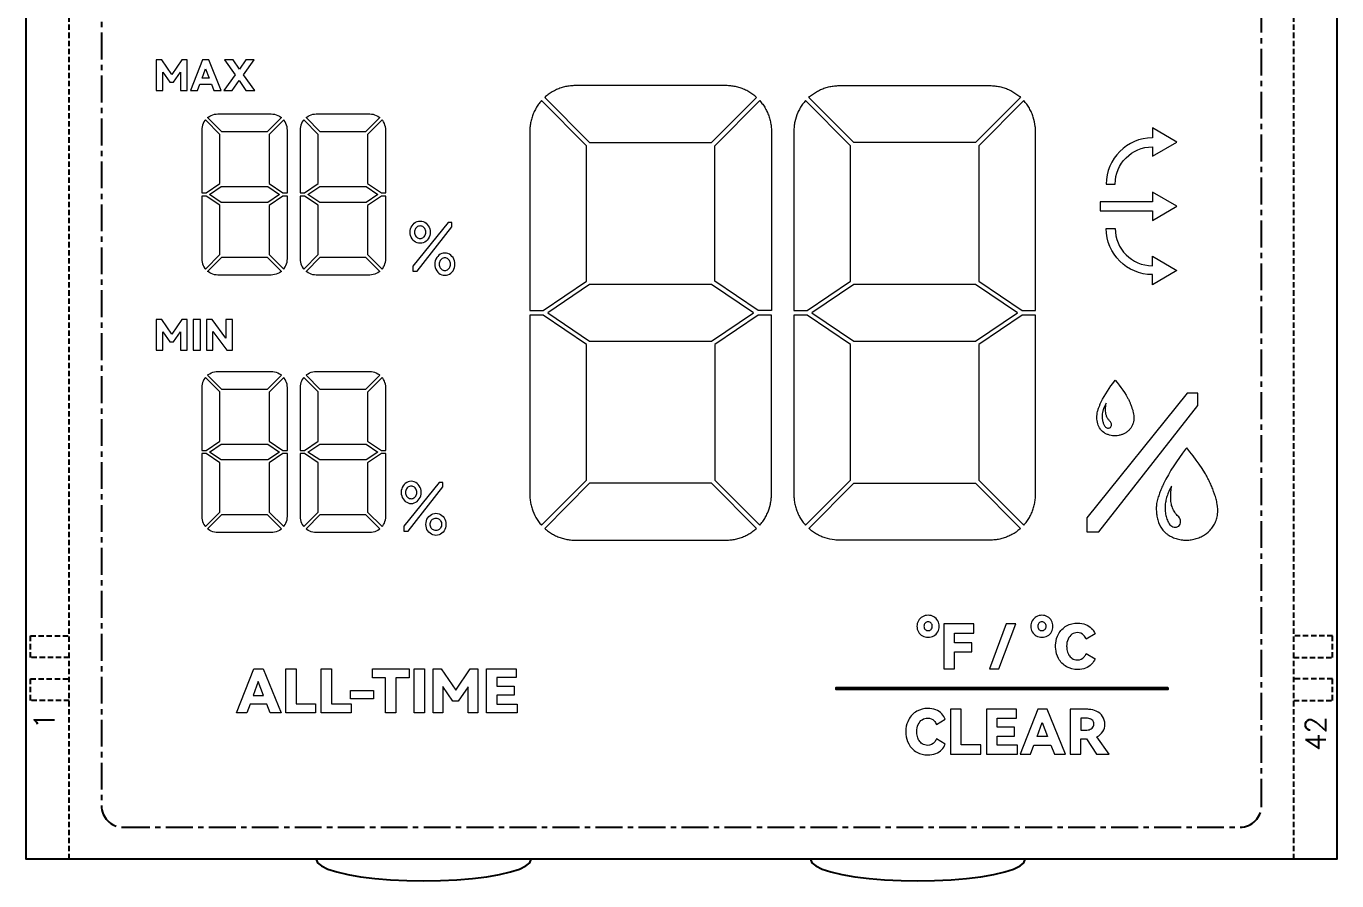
# Model space of a CAD drawing. Header units: millimetres. Extents: x 426 to 1899, y -1707 to -647.
# Drawn here: x 1795.6 to 1856.6, y -874.6 to -834.8 of the extents above; entities that cross this region are included whole.
import ezdxf
from ezdxf.enums import TextEntityAlignment as Align

# ---------------------------------------------------------------- set-up
doc = ezdxf.new("R2010")
doc.units = ezdxf.units.MM
doc.linetypes.add('CENTER', pattern=[2, 1.25, -0.25, 0.25, -0.25])
doc.linetypes.add('HIDDEN', pattern=[0.375, 0.25, -0.125])
doc.styles.add('ROMANS', font='ROMANS.shx', dxfattribs={"bigfont": 'AllInOneBig.shx'})

msp = doc.modelspace()

# ---------------------------------------------------------------- linework, layer by layer
msp.add_lwpolyline([(1856.587296054495, -788.5781992988777), (1856.587296054495, -873.5781992988775), (1795.587296054495, -873.5781992988775), (1795.587296054495, -788.5781992988777)], close=True)
at = {"linetype": 'HIDDEN'}
for points in [[(1797.587296054495, -873.5781992988775), (1797.587296054495, -788.5781992988777)], [(1854.587296054495, -873.5781992988775), (1854.587296054495, -788.5781992988777)], [(1797.587296054495, -864.1740969433066), (1795.787296054495, -864.1740969433066), (1795.787296054495, -863.174096943307), (1797.587296054495, -863.174096943307)], [(1854.587296054495, -864.1740969433066), (1856.387296054495, -864.1740969433066), (1856.387296054495, -863.174096943307), (1854.587296054495, -863.174096943307)], [(1797.587296054495, -866.1740969433066), (1795.787296054495, -866.1740969433066), (1795.787296054495, -865.174096943307), (1797.587296054495, -865.174096943307)], [(1854.587296054495, -866.1740969433066), (1856.387296054495, -866.1740969433066), (1856.387296054495, -865.174096943307), (1854.587296054495, -865.174096943307)]]:
    msp.add_lwpolyline(points, dxfattribs=at)
at = {"linetype": 'CENTER'}
for points in [[(1853.087296054495, -871.0781992988775), (1853.087296054495, -791.0781992988775, 0.41421356), (1852.087296054495, -790.0781992988775), (1800.087296054495, -790.0781992988775, 0.41421356), (1799.087296054495, -791.0781992988775), (1799.087296054495, -871.0781992988775, 0.41421356), (1800.087296054495, -872.0781992988775), (1852.087296054495, -872.0781992988775, 0.41421356)], [(1852.087296054495, -790.0781992988775), (1800.087296054495, -790.0781992988775, 0.4142135600000048), (1799.087296054495, -791.0781992988775), (1799.087296054495, -871.0781992988775, 0.4142135600000069), (1800.087296054495, -872.0781992988775), (1852.087296054495, -872.0781992988775, 0.4142135600000058), (1853.087296054495, -871.0781992988775), (1853.087296054495, -791.0781992988775, 0.4142135600000058)]]:
    msp.add_lwpolyline(points, format="xyb", close=True, dxfattribs=at)
at = {"lineweight": 9}
for points in [[(1802.766072106586, -837.7712829864985), (1803.081475981222, -837.7712829864985), (1803.081475981222, -836.3461223457143), (1802.830323137386, -836.3461223457143), (1802.365003779524, -837.0333865972516), (1801.895787157395, -836.3461223457143), (1801.638788417157, -836.3461223457143), (1801.638788417157, -837.7712829864985), (1801.950300410487, -837.7712829864985), (1801.950300410487, -836.922411458933), (1802.275442062831, -837.3857875676224), (1802.44482771851, -837.3857875676224), (1802.766072106586, -836.9263087232007)], [(1804.315848310626, -837.7712829864985), (1804.666295265901, -837.7712829864985), (1804.088052137587, -836.3461223457143), (1803.794067067538, -836.3461223457143), (1803.231396847409, -837.7712829864985), (1803.562379013193, -837.7712829864985), (1803.667513638072, -837.4831330469275), (1804.206816421479, -837.4831330469275)], [(1803.770699630817, -837.2047262680258), (1803.932296140922, -836.7608149488279), (1804.1016817966, -837.2047262680258)], [(1805.815955104847, -836.3461223457143), (1805.518067387569, -836.7744446078415), (1805.22408231752, -836.3461223457143), (1804.817168094056, -836.3461223457143), (1805.315587283385, -837.0450676241312), (1804.791857408163, -837.7712829864985), (1805.173460945733, -837.7712829864985), (1805.496653965944, -837.307906877809), (1805.814006472714, -837.7712829864985), (1806.224812577483, -837.7712829864985), (1805.701082702261, -837.0372838615192), (1806.19950189159, -836.3461223457143)], [(1803.757554438356, -842.5410346400181), (1803.963426177473, -842.5410346400181), (1804.597167271805, -842.1111503790759), (1804.597167271805, -839.8149341518201), (1803.926749589646, -839.1417492335218), (1803.900784283155, -839.1737921244671), (1803.858097396908, -839.2397657030097), (1803.822112297972, -839.3103147989935), (1803.793894812763, -839.3840506083013), (1803.773784067868, -839.4598965385937), (1803.761435553738, -839.5382078653428), (1803.757554438356, -839.6158194070715)], [(1806.803597709493, -839.7013977321097), (1804.695794043741, -839.7013977321097), (1804.032465128335, -839.0353308403696), (1804.061934007439, -839.0110113627891), (1804.12790220302, -838.9676246915217), (1804.198106789456, -838.9316342096242), (1804.27148194033, -838.9030614489434), (1804.347683146094, -838.8818956435559), (1804.425649963295, -838.869547129426), (1804.504316565516, -838.8653161215332), (1806.99492681473, -838.8653161215332), (1807.070778127984, -838.8692026198775), (1807.148739562223, -838.881540368084), (1807.224940767988, -838.9020063884511), (1807.298315918862, -838.93022387366), (1807.368875780769, -838.9662143555574), (1807.43484397635, -839.0092457513529), (1807.466703560146, -839.035395450313)], [(1806.89632710535, -842.1070128457095), (1807.536175607339, -842.5411046185203), (1807.741936558128, -842.5411046185202), (1807.741936558128, -839.6158947685352), (1807.738055442745, -839.5379279513346), (1807.725706928615, -839.4599611341341), (1807.70524629121, -839.3837599283697), (1807.677023423039, -839.3100348849853), (1807.641393599576, -839.23983029855), (1807.598356820818, -839.1738674859308), (1807.572399149883, -839.141834017762), (1806.89632710535, -839.8208591294764)], [(1808.337814268957, -842.5410346400181), (1808.543686008074, -842.5410346400181), (1809.177427102406, -842.1111503790759), (1809.177427102406, -839.8149341518201), (1808.507009420247, -839.1417492335218), (1808.481044113756, -839.1737921244671), (1808.438357227509, -839.2397657030097), (1808.402372128574, -839.3103147989935), (1808.374154643365, -839.3840506083013), (1808.35404389847, -839.4598965385937), (1808.34169538434, -839.5382078653428), (1808.337814268957, -839.6158194070715)], [(1811.383857540095, -839.7013977321097), (1809.276053874343, -839.7013977321097), (1808.612724958936, -839.0353308403696), (1808.642193838041, -839.0110113627891), (1808.708162033621, -838.9676246915217), (1808.778366620057, -838.9316342096242), (1808.851741770931, -838.9030614489434), (1808.927942976695, -838.8818956435559), (1809.005909793896, -838.869547129426), (1809.084576396117, -838.8653161215332), (1811.575186645332, -838.8653161215332), (1811.651037958586, -838.8692026198775), (1811.728999392825, -838.881540368084), (1811.805200598589, -838.9020063884511), (1811.878575749463, -838.93022387366), (1811.94913561137, -838.9662143555574), (1812.015103806951, -839.0092457513529), (1812.046963390748, -839.035395450313)], [(1811.476586935951, -842.1070128457095), (1812.11643543794, -842.5411046185203), (1812.322196388729, -842.5411046185202), (1812.322196388729, -839.6158947685352), (1812.318315273347, -839.5379279513346), (1812.305966759217, -839.4599611341341), (1812.285506121811, -839.3837599283697), (1812.257283253641, -839.3100348849853), (1812.221653430177, -839.23983029855), (1812.17861665142, -839.1738674859308), (1812.152658980484, -839.141834017762), (1811.476586935951, -839.8208591294764)], [(1806.833254980567, -842.9862209158317), (1804.666203116635, -842.9862209158318), (1804.120034978279, -842.6160562019563), (1804.667006512256, -842.2450301540271), (1806.832584421362, -842.2450301540268), (1807.379531749069, -842.6160950770212)], [(1811.413514811168, -842.9862209158317), (1809.246462947236, -842.9862209158318), (1808.700294808881, -842.6160562019563), (1809.247266342858, -842.2450301540271), (1811.412844251964, -842.2450301540268), (1811.959791579671, -842.6160950770212)], [(1803.757312205079, -842.6910346400182), (1803.757312205079, -845.6155500879445), (1803.761543212972, -845.6931616296732), (1803.77353645163, -845.7711176809504), (1803.794002471997, -845.8473188867147), (1803.822219957206, -845.9210546960225), (1803.857855163632, -845.9916037920063), (1803.900891942389, -846.0575773705489), (1803.926711386616, -846.0896694623164), (1804.597274931039, -845.416527571901), (1804.597274931039, -843.1207098501441), (1803.963300646578, -842.6910346400182)], [(1806.89629480758, -843.1246963305178), (1806.89629480758, -845.4110411559802), (1807.572557092152, -846.0898810568483), (1807.598674415558, -846.0576527320127), (1807.641711194316, -845.9916791534702), (1807.677346400741, -845.9211300574862), (1807.70556388595, -845.8473942481785), (1807.725674630845, -845.7711930424141), (1807.738023144975, -845.6932369911369), (1807.741904260358, -845.6156254494083), (1807.741904260358, -842.6911046185203), (1807.536242237461, -842.6911046185203)], [(1808.337572035681, -842.6910346400182), (1808.337572035681, -845.6155500879445), (1808.341803043574, -845.6931616296732), (1808.353796282232, -845.7711176809504), (1808.374262302599, -845.8473188867147), (1808.402479787808, -845.9210546960225), (1808.438114994233, -845.9916037920063), (1808.48115177299, -846.0575773705489), (1808.506971217218, -846.0896694623164), (1809.17753476164, -845.416527571901), (1809.17753476164, -843.1207098501441), (1808.543560477179, -842.6910346400182)], [(1811.476554638181, -843.1246963305178), (1811.476554638181, -845.4110411559802), (1812.152816922753, -846.0898810568483), (1812.17893424616, -846.0576527320127), (1812.221971024917, -845.9916791534702), (1812.257606231343, -845.9211300574862), (1812.285823716551, -845.8473942481785), (1812.305934461446, -845.7711930424141), (1812.318282975576, -845.6932369911369), (1812.322164090959, -845.6156254494083), (1812.322164090959, -842.6911046185203), (1812.116502068063, -842.6911046185203)], [(1845.575162349926, -842.9584986630989), (1845.575162349926, -843.37089812453), (1848.002985733922, -843.37089812453), (1848.002985733922, -843.8259737062847), (1849.14845845092, -843.1645153731167), (1848.002985733922, -842.5034123154207), (1848.002985733922, -842.9584986630989)], [(1814.339445135309, -844.1378732728572), (1814.367668003479, -844.2126641426572), (1814.384602800974, -844.2916860203502), (1814.390244144831, -844.3724627435558), (1814.384602800974, -844.4532502326849), (1814.367668003479, -844.5322721103779), (1814.339445135309, -844.6074182556499), (1814.301344532427, -844.6765570156695), (1814.253721470305, -844.7382995863193), (1814.197980901946, -844.790858824316), (1814.135538546276, -844.8331904350911), (1814.06816001473, -844.8645946336238), (1813.996900367803, -844.8836395521032), (1813.923875109439, -844.8899914469041), (1813.850849851075, -844.8836395521032), (1813.779584821186, -844.8645946336238), (1813.71185639713, -844.8331904350911), (1813.64976393397, -844.790858824316), (1813.594028748573, -844.7382995863193), (1813.546400303489, -844.6765570156695), (1813.507949808097, -844.6074182556499), (1813.480076832437, -844.5322721103779), (1813.463147417904, -844.4532502326849), (1813.457500691085, -844.3724627435558), (1813.463147417904, -844.2916860203502), (1813.480076832437, -844.2126641426572), (1813.507949808097, -844.1378732728572), (1813.546400303489, -844.0683684714422), (1813.594028748573, -844.0069919421878), (1813.64976393397, -843.9540774287191), (1813.71185639713, -843.9117350520207), (1813.779584821186, -843.8803416194114), (1813.850849851075, -843.8616412104805), (1813.923875109439, -843.855300081603), (1813.996900367803, -843.8616412104805), (1814.06816001473, -843.8803416194114), (1814.135538546276, -843.9117350520207), (1814.197980901946, -843.9540774287191), (1814.253721470305, -844.0069919421878), (1814.301344532427, -844.0683684714422)], [(1815.225625970387, -843.913145387985), (1813.582735294935, -845.9536216142815), (1813.582735294935, -846.1818699561027), (1813.778174485221, -846.1818699561027), (1815.396368132413, -844.1149418560335), (1815.397778468378, -843.913145387985)], [(1813.803926573974, -844.1117659086331), (1813.76829675051, -844.136107661421), (1813.7369033179, -844.1657354825941), (1813.710090785694, -844.2006601380758), (1813.688219812324, -844.2401710769223), (1813.672345458284, -844.2825134536207), (1813.662462340611, -844.3273104608523), (1813.659291776172, -844.3731732944998), (1813.662462340611, -844.4190361281471), (1813.672345458284, -844.4638331353788), (1813.688219812324, -844.5061755120771), (1813.710090785694, -844.5453311754517), (1813.7369033179, -844.5802558309334), (1813.76829675051, -844.6102389275785), (1813.803926573974, -844.6342254048946), (1813.842027176856, -844.651870753333), (1813.882243283684, -844.6624536560269), (1813.923875109439, -844.6659741129758), (1813.96514627676, -844.6624536560269), (1814.00571765906, -844.651870753333), (1814.043818261943, -844.6342254048946), (1814.079098192896, -844.6102389275785), (1814.110846900978, -844.5802558309334), (1814.138009325694, -844.5453311754517), (1814.159530406553, -844.5061755120771), (1814.175404760594, -844.4638331353788), (1814.184927219834, -844.4190361281471), (1814.188458442706, -844.3731732944998), (1814.184927219834, -844.3273104608523), (1814.175404760594, -844.2825134536207), (1814.159530406553, -844.2401710769223), (1814.138009325694, -844.2006601380758), (1814.110846900978, -844.1657354825941), (1814.079098192896, -844.136107661421), (1814.043818261943, -844.1117659086331), (1814.00571765906, -844.0944758356663), (1813.96514627676, -844.0835376575008), (1813.923875109439, -844.0800172005518), (1813.882243283684, -844.0835376575008), (1813.842027176856, -844.0944758356663)], [(1814.657653532989, -845.6265959253442), (1814.629430664818, -845.7017313046928), (1814.612495867323, -845.7807531823858), (1814.606499247994, -845.8611853960429), (1814.612495867323, -845.9423281606439), (1814.629430664818, -846.0213500383368), (1814.657653532989, -846.095785632665), (1814.696104028381, -846.1652796681565), (1814.743727090503, -846.2270222388063), (1814.799467658862, -846.2792262013311), (1814.861910014532, -846.3215685780295), (1814.929993714059, -846.352606735167), (1815.001258743949, -846.3716624195697), (1815.074284002313, -846.3780143143707), (1815.147309260677, -846.3716624195697), (1815.218918800115, -846.352606735167), (1815.286652607132, -846.3215685780295), (1815.349094962802, -846.2792262013311), (1815.404835531161, -846.2266669633343), (1815.452813868754, -846.1652796681565), (1815.490914471637, -846.095785632665), (1815.519131956846, -846.0213500383368), (1815.53606675434, -845.9423281606439), (1815.541713481159, -845.8611853960429), (1815.53606675434, -845.7807531823858), (1815.519131956846, -845.7017313046928), (1815.490914471637, -845.6265959253442), (1815.452813868754, -845.5578016748731), (1815.404835531161, -845.4960698701467), (1815.349094962802, -845.4434998662265), (1815.286652607132, -845.4011682554515), (1815.218568907604, -845.3701193323907), (1815.147309260677, -845.3510744139113), (1815.074284002313, -845.3447225191103), (1815.000903468477, -845.3510744139113), (1814.929643821549, -845.3701193323907), (1814.861910014532, -845.4011682554515), (1814.799467658862, -845.4434998662265), (1814.743377197993, -845.4960698701467), (1814.696104028381, -845.5578016748731)], [(1806.994786857726, -846.3661179690232), (1804.504176608511, -846.3661179690232), (1804.428680570729, -846.3622422366022), (1804.350713753529, -846.3502489979443), (1804.274517930726, -846.3294277021052), (1804.20078750438, -846.3012102168964), (1804.130582917945, -846.2655750104709), (1804.064614722364, -846.2221883392035), (1804.032419868161, -846.1960947811448), (1804.695927076784, -845.5300363584466), (1806.803108499369, -845.5300363584466), (1807.466737776056, -846.1961950999245), (1807.437169415802, -846.2204227277673), (1807.371201220222, -846.2638093990347), (1807.301351909258, -846.2997998809321), (1807.227621482912, -846.3287279170848), (1807.151420277148, -846.3495384470004), (1807.073808735419, -846.3618869611304)], [(1811.575046688327, -846.3661179690232), (1809.084436439113, -846.3661179690232), (1809.008940401331, -846.3622422366022), (1808.93097358413, -846.3502489979443), (1808.854777761327, -846.3294277021052), (1808.781047334981, -846.3012102168964), (1808.710842748546, -846.2655750104709), (1808.644874552965, -846.2221883392035), (1808.612679698762, -846.1960947811448), (1809.276186907386, -845.5300363584466), (1811.383368329971, -845.5300363584466), (1812.046997606657, -846.1961950999245), (1812.017429246404, -846.2204227277673), (1811.951461050823, -846.2638093990347), (1811.881611739859, -846.2997998809321), (1811.807881313513, -846.3287279170848), (1811.731680107749, -846.3495384470004), (1811.65406856602, -846.3618869611304)], [(1814.812871233484, -845.9070482296902), (1814.822399075686, -845.9515007273734), (1814.838273429726, -845.9938323381484), (1814.859794510586, -846.0333432769949), (1814.886956935302, -846.0679126570046), (1814.918355750873, -846.0975512441012), (1814.953630298865, -846.1218929968891), (1814.992086177219, -846.1395275794043), (1815.032652176558, -846.1501104820981), (1815.073928726841, -846.1536417049704), (1815.115555169634, -846.1501104820981), (1815.155771276462, -846.1395275794043), (1815.194227154816, -846.1218929968891), (1815.22985697828, -846.0979065195731), (1815.261605686361, -846.0682679324766), (1815.288418218568, -846.0336985524667), (1815.310289191937, -845.9941876136203), (1815.326163545978, -845.9518560028453), (1815.335691388179, -845.9074035051622), (1815.33921722809, -845.8615406715148), (1815.335691388179, -845.8163883888112), (1815.326163545978, -845.7715806156561), (1815.310289191937, -845.7288937294093), (1815.288768111078, -845.6900933415067), (1815.261605686361, -845.6551686860249), (1815.23020687079, -845.6255300989284), (1815.194932322798, -845.6015436216123), (1815.156476444444, -845.5839090390972), (1815.115910445106, -845.5733261364035), (1815.074633894823, -845.5694396380592), (1815.03300745203, -845.5733261364035), (1814.992436069729, -845.5835537636253), (1814.954335466847, -845.6011883461404), (1814.918705643383, -845.6255300989284), (1814.887306827812, -845.6548134105531), (1814.860144403096, -845.6897380660348), (1814.838273429726, -845.7288937294093), (1814.822399075686, -845.7712361061076), (1814.812871233484, -845.8160331133392), (1814.809345393573, -845.8611853960429)], [(1827.487431353335, -846.8083928678655), (1821.812304028637, -846.8083928678655), (1819.862853684614, -848.1306097491811), (1821.812304028637, -849.453171140045), (1827.487431353335, -849.453171140045), (1829.437592248301, -848.1306097491811)], [(1834.103188170665, -846.8083928678655), (1832.153737826643, -848.1306097491811), (1834.103188170665, -849.453171140045), (1839.778315495364, -849.453171140045), (1841.72847639033, -848.1306097491811), (1839.778315495364, -846.8083928678655)], [(1802.364519312972, -849.1268882998218), (1801.895302690842, -848.4396240482845), (1801.638303950604, -848.4396240482845), (1801.638303950604, -849.8647846890686), (1801.949815943935, -849.8647846890686), (1801.949815943935, -849.015913161503), (1802.274957596278, -849.4792892701926), (1802.444343251957, -849.4792892701926), (1802.765587640033, -849.0198104257709), (1802.765587640033, -849.8647846890686), (1803.08099151467, -849.8647846890686), (1803.08099151467, -848.4396240482845), (1802.829838670833, -848.4396240482845)], [(1803.692339857412, -848.4396240482845), (1803.359409059495, -848.4396240482845), (1803.359409059495, -849.8647846890686), (1803.692339857412, -849.8647846890686)], [(1804.885817826814, -849.304063101074), (1804.239431786393, -848.4396240482845), (1803.97270065141, -848.4396240482845), (1803.97270065141, -849.8647846890686), (1804.276428882128, -849.8647846890686), (1804.276428882128, -848.9983970041453), (1804.922809539586, -849.8647846890686), (1805.189546057532, -849.8647846890686), (1805.189546057532, -848.4396240482845), (1804.885817826814, -848.4396240482845)], [(1806.803597709493, -851.6958421735555), (1804.695794043741, -851.6958421735555), (1804.032465128335, -851.0297752818154), (1804.061934007439, -851.0054558042349), (1804.12790220302, -850.9620691329675), (1804.198106789456, -850.92607865107), (1804.27148194033, -850.8975058903892), (1804.347683146094, -850.8763400850017), (1804.425649963295, -850.8639915708718), (1804.504316565516, -850.859760562979), (1806.99492681473, -850.859760562979), (1807.070778127984, -850.8636470613233), (1807.148739562223, -850.8759848095298), (1807.224940767988, -850.8964508298969), (1807.298315918862, -850.9246683151058), (1807.368875780769, -850.9606587970032), (1807.43484397635, -851.0036901927987), (1807.466703560146, -851.0298398917588)], [(1811.383857540095, -851.6958421735555), (1809.276053874343, -851.6958421735555), (1808.612724958936, -851.0297752818154), (1808.642193838041, -851.0054558042349), (1808.708162033621, -850.9620691329675), (1808.778366620057, -850.92607865107), (1808.851741770931, -850.8975058903892), (1808.927942976695, -850.8763400850017), (1809.005909793896, -850.8639915708718), (1809.084576396117, -850.859760562979), (1811.575186645332, -850.859760562979), (1811.651037958586, -850.8636470613233), (1811.728999392825, -850.8759848095298), (1811.805200598589, -850.8964508298969), (1811.878575749463, -850.9246683151058), (1811.94913561137, -850.9606587970032), (1812.015103806951, -851.0036901927987), (1812.046963390748, -851.0298398917588)], [(1803.757554438356, -854.5354790814639), (1803.963426177473, -854.5354790814639), (1804.597167271805, -854.1055948205217), (1804.597167271805, -851.8093785932659), (1803.926749589646, -851.1361936749676), (1803.900784283155, -851.1682365659129), (1803.858097396908, -851.2342101444555), (1803.822112297972, -851.3047592404394), (1803.793894812763, -851.3784950497471), (1803.773784067868, -851.4543409800395), (1803.761435553738, -851.5326523067886), (1803.757554438356, -851.6102638485173)], [(1806.89632710535, -854.1014572871553), (1807.536175607339, -854.5355490599661), (1807.741936558128, -854.535549059966), (1807.741936558128, -851.610339209981), (1807.738055442745, -851.5323723927804), (1807.725706928615, -851.4544055755799), (1807.70524629121, -851.3782043698155), (1807.677023423039, -851.3044793264311), (1807.641393599576, -851.2342747399958), (1807.598356820818, -851.1683119273766), (1807.572399149883, -851.1362784592078), (1806.89632710535, -851.8153035709222)], [(1808.337814268957, -854.5354790814639), (1808.543686008074, -854.5354790814639), (1809.177427102406, -854.1055948205217), (1809.177427102406, -851.8093785932659), (1808.507009420247, -851.1361936749676), (1808.481044113756, -851.1682365659129), (1808.438357227509, -851.2342101444555), (1808.402372128574, -851.3047592404394), (1808.374154643365, -851.3784950497471), (1808.35404389847, -851.4543409800395), (1808.34169538434, -851.5326523067886), (1808.337814268957, -851.6102638485173)], [(1811.476586935951, -854.1014572871553), (1812.11643543794, -854.5355490599661), (1812.322196388729, -854.535549059966), (1812.322196388729, -851.610339209981), (1812.318315273347, -851.5323723927804), (1812.305966759217, -851.4544055755799), (1812.285506121811, -851.3782043698155), (1812.257283253641, -851.3044793264311), (1812.221653430177, -851.2342747399958), (1812.17861665142, -851.1683119273766), (1812.152658980484, -851.1362784592078), (1811.476586935951, -851.8153035709222)], [(1844.956638519242, -857.6735242433231), (1844.956638519242, -858.3226448282845), (1845.512967610493, -858.3226448282845), (1850.116713302973, -852.4428895976852), (1850.120589035394, -851.8685598825239), (1849.63094407363, -851.8685598825239)], [(1806.833254980567, -854.9806653572775), (1804.666203116635, -854.9806653572776), (1804.120034978279, -854.6105006434021), (1804.667006512256, -854.2394745954729), (1806.832584421362, -854.2394745954726), (1807.379531749069, -854.610539518467)], [(1811.413514811168, -854.9806653572775), (1809.246462947236, -854.9806653572776), (1808.700294808881, -854.6105006434021), (1809.247266342858, -854.2394745954729), (1811.412844251964, -854.2394745954726), (1811.959791579671, -854.610539518467)], [(1803.757312205079, -854.685479081464), (1803.757312205079, -857.6099945293903), (1803.761543212972, -857.687606071119), (1803.77353645163, -857.7655621223962), (1803.794002471997, -857.8417633281605), (1803.822219957206, -857.9154991374683), (1803.857855163632, -857.9860482334522), (1803.900891942389, -858.0520218119947), (1803.926711386616, -858.0841139037622), (1804.597274931039, -857.4109720133468), (1804.597274931039, -855.1151542915899), (1803.963300646578, -854.685479081464)], [(1806.89629480758, -855.1191407719637), (1806.89629480758, -857.405485597426), (1807.572557092152, -858.0843254982941), (1807.598674415558, -858.0520971734585), (1807.641711194316, -857.986123594916), (1807.677346400741, -857.915574498932), (1807.70556388595, -857.8418386896243), (1807.725674630845, -857.7656374838599), (1807.738023144975, -857.6876814325827), (1807.741904260358, -857.6100698908541), (1807.741904260358, -854.6855490599661), (1807.536242237461, -854.6855490599661)], [(1808.337572035681, -854.685479081464), (1808.337572035681, -857.6099945293903), (1808.341803043574, -857.687606071119), (1808.353796282232, -857.7655621223962), (1808.374262302599, -857.8417633281605), (1808.402479787808, -857.9154991374683), (1808.438114994233, -857.9860482334522), (1808.48115177299, -858.0520218119947), (1808.506971217218, -858.0841139037622), (1809.17753476164, -857.4109720133468), (1809.17753476164, -855.1151542915899), (1808.543560477179, -854.685479081464)], [(1811.476554638181, -855.1191407719637), (1811.476554638181, -857.405485597426), (1812.152816922753, -858.0843254982941), (1812.17893424616, -858.0520971734585), (1812.221971024917, -857.986123594916), (1812.257606231343, -857.915574498932), (1812.285823716551, -857.8418386896243), (1812.305934461446, -857.7656374838599), (1812.318282975576, -857.6876814325827), (1812.322164090959, -857.6100698908541), (1812.322164090959, -854.6855490599661), (1812.116502068063, -854.6855490599661)], [(1813.363449584338, -855.9970546528134), (1813.295715777321, -856.0284480854227), (1813.23327342165, -856.0707796961977), (1813.177538236253, -856.1237049755898), (1813.130265066641, -856.1850922707677), (1813.092164463759, -856.2542310307872), (1813.063941595589, -856.3293771760593), (1813.047006798094, -856.4080437782802), (1813.041365454237, -856.4891865428813), (1813.047006798094, -856.5699740320104), (1813.063941595589, -856.6489959097033), (1813.092164463759, -856.72377601358), (1813.130265066641, -856.7929147735997), (1813.177538236253, -856.8546573442493), (1813.23327342165, -856.9072273481696), (1813.295715777321, -856.9495589589446), (1813.363449584338, -856.980597116082), (1813.434359338755, -856.9996420345615), (1813.507384597119, -857.0063599707577), (1813.580409855483, -856.9996420345615), (1813.651669502411, -856.980597116082), (1813.719048033956, -856.9495589589446), (1813.781490389626, -856.9072273481696), (1813.837230957985, -856.8546573442493), (1813.884504127597, -856.7929147735997), (1813.922954622989, -856.72377601358), (1813.950822215688, -856.6489959097033), (1813.968112288654, -856.5699740320104), (1813.973753632511, -856.4891865428813), (1813.968112288654, -856.4080437782802), (1813.950822215688, -856.3293771760593), (1813.922954622989, -856.2542310307872), (1813.884504127597, -856.1850922707677), (1813.837230957985, -856.1237049755898), (1813.781490389626, -856.0707796961977), (1813.719048033956, -856.0284480854227), (1813.651669502411, -855.9970546528134), (1813.580409855483, -855.9783650098059), (1813.507384597119, -855.972013115005), (1813.434359338755, -855.9783650098059)], [(1814.808430290085, -856.0302136968589), (1813.166600058087, -858.0692795871912), (1813.166600058087, -858.2971726535404), (1813.361683972901, -858.2971726535404), (1814.979172452111, -856.2316548894355), (1814.980232895565, -856.0302136968589)], [(1813.387441444615, -856.228478942035), (1813.352161513662, -856.252820694823), (1813.32041280558, -856.2824592819195), (1813.293600273374, -856.3173839374012), (1813.272079192515, -856.3565288348524), (1813.256204838474, -856.3992264870227), (1813.246327103762, -856.4436682187825), (1813.243151156362, -856.4895310524298), (1813.246327103762, -856.5353938860771), (1813.256204838474, -856.5802016592322), (1813.272079192515, -856.6225332700072), (1813.293600273374, -856.6616889333818), (1813.32041280558, -856.6966135888636), (1813.352161513662, -856.7265966855086), (1813.387441444615, -856.7502386532761), (1813.425891940008, -856.7682285112631), (1813.466108046836, -856.7788114139569), (1813.507384597119, -856.7823426368293), (1813.549011039912, -856.7788114139569), (1813.589227146741, -856.7682285112631), (1813.627327749623, -856.7502386532761), (1813.662607680576, -856.7265966855086), (1813.694356388658, -856.6966135888636), (1813.721168920864, -856.6616889333818), (1813.743039894234, -856.6225332700072), (1813.758914248274, -856.5802016592322), (1813.768436707514, -856.5353938860771), (1813.771967930386, -856.4895310524298), (1813.768436707514, -856.4436682187825), (1813.758914248274, -856.3992264870227), (1813.743039894234, -856.3565288348524), (1813.721168920864, -856.3173839374012), (1813.694356388658, -856.2824592819195), (1813.662607680576, -856.252820694823), (1813.627327749623, -856.228478942035), (1813.589227146741, -856.2111888690685), (1813.549011039912, -856.2002506909027), (1813.507384597119, -856.1967194680303), (1813.466108046836, -856.2002506909027), (1813.425891940008, -856.2111888690685)], [(1806.994786857726, -858.360562410469), (1804.504176608511, -858.360562410469), (1804.428680570729, -858.356686678048), (1804.350713753529, -858.3446934393901), (1804.274517930726, -858.3238721435511), (1804.20078750438, -858.2956546583422), (1804.130582917945, -858.2600194519167), (1804.064614722364, -858.2166327806493), (1804.032419868161, -858.1905392225906), (1804.695927076784, -857.5244807998924), (1806.803108499369, -857.5244807998924), (1807.466737776056, -858.1906395413703), (1807.437169415802, -858.2148671692131), (1807.371201220222, -858.2582538404805), (1807.301351909258, -858.294244322378), (1807.227621482912, -858.3231723585307), (1807.151420277148, -858.3439828884462), (1807.073808735419, -858.3563314025762)], [(1811.575046688327, -858.360562410469), (1809.084436439113, -858.360562410469), (1809.008940401331, -858.356686678048), (1808.93097358413, -858.3446934393901), (1808.854777761327, -858.3238721435511), (1808.781047334981, -858.2956546583422), (1808.710842748546, -858.2600194519167), (1808.644874552965, -858.2166327806493), (1808.612679698762, -858.1905392225906), (1809.276186907386, -857.5244807998924), (1811.383368329971, -857.5244807998924), (1812.046997606657, -858.1906395413703), (1812.017429246404, -858.2148671692131), (1811.951461050823, -858.2582538404805), (1811.881611739859, -858.294244322378), (1811.807881313513, -858.3231723585307), (1811.731680107749, -858.3439828884462), (1811.65406856602, -858.3563314025762)], [(1815.03526291298, -857.6734596477827), (1815.073718791335, -857.7425984078023), (1815.101936276543, -857.8173892776024), (1815.118871074038, -857.8964111552954), (1815.124517800857, -857.9771986444244), (1815.118871074038, -858.0579753676302), (1815.101936276543, -858.1366527357745), (1815.073718791335, -858.2114436055747), (1815.035618188452, -858.2805931315177), (1814.987639850859, -858.342324936244), (1814.9318992825, -858.3945396646923), (1814.869456926829, -858.4368712754673), (1814.801723119812, -858.4682647080766), (1814.730463472885, -858.4869543510841), (1814.657088322011, -858.493306245885), (1814.584063063647, -858.4869543510841), (1814.512798033757, -858.4682647080766), (1814.44506422674, -858.4368712754673), (1814.38227197856, -858.3948841742408), (1814.326886685673, -858.342324936244), (1814.279263623551, -858.2805931315177), (1814.240807745197, -858.2114436055747), (1814.212940152498, -858.1366527357745), (1814.195650079532, -858.0579753676302), (1814.190008735674, -857.9771986444244), (1814.195650079532, -857.8964111552954), (1814.212940152498, -857.8173892776024), (1814.240807745197, -857.7425984078023), (1814.279263623551, -857.6734596477827), (1814.326531410201, -857.611717077133), (1814.38227197856, -857.5591578391361), (1814.44506422674, -857.5171815038331), (1814.512798033757, -857.4861325807723), (1814.584063063647, -857.4670768963695), (1814.657088322011, -857.4607250015686), (1814.730463472885, -857.4670768963695), (1814.801723119812, -857.4861325807723), (1814.869456926829, -857.5171815038331), (1814.9318992825, -857.5591578391361), (1814.987639850859, -857.611717077133)], [(1814.657088322011, -858.2692889119567), (1814.615811771728, -858.2654131795358), (1814.575240389427, -858.2548410427654), (1814.536789894035, -858.2371956943269), (1814.501509963081, -858.2131984510875), (1814.47011114751, -858.1835706299144), (1814.442948722794, -858.1486459744326), (1814.421077749424, -858.1098455865299), (1814.405203395384, -858.0671479343596), (1814.396030828654, -858.0227062025999), (1814.392504988743, -857.9771986444244), (1814.396030828654, -857.931691086249), (1814.405553287894, -857.8868833130939), (1814.421433024896, -857.8449069777909), (1814.443303998266, -857.8053960389444), (1814.470466422982, -857.7708266589345), (1814.501865238553, -857.741188071838), (1814.537139786545, -857.7172015945221), (1814.575595664899, -857.6995562460835), (1814.616161664238, -857.6889841093132), (1814.657438214521, -857.6854528864408), (1814.698714764804, -857.6889841093132), (1814.739280764142, -857.6995562460835), (1814.777736642496, -857.7172015945221), (1814.813011190488, -857.74154334731), (1814.844410006059, -857.7711711684831), (1814.871572430776, -857.8057513144163), (1814.893093511635, -857.8452622532627), (1814.908967865676, -857.8872385885659), (1814.918495707877, -857.9320355957975), (1814.922021547788, -857.9775539198963), (1814.918495707877, -858.0230507121485), (1814.908967865676, -858.067513975755), (1814.893093511635, -858.1101900960784), (1814.871222538266, -858.1490012499045), (1814.844410006059, -858.1835706299144), (1814.812661297978, -858.2131984510875), (1814.777381367024, -858.2375509697988), (1814.738930871632, -858.255185552314), (1814.698359489332, -858.2657684550077)], [(1838.298776175529, -862.6128330019895), (1838.298776175529, -864.704522725859), (1838.787409140495, -864.704522725859), (1838.787409140495, -863.9187072115968), (1839.60466115106, -863.9187072115968), (1839.60466115106, -863.4958002089356), (1838.787409140495, -863.4958002089356), (1838.787409140495, -863.0385929743494), (1839.698949108122, -863.0385929743494), (1839.698949108122, -862.6128330019895)], [(1841.201742822482, -862.6128330019895), (1840.418791043842, -864.704522725859), (1840.864554101863, -864.704522725859), (1841.647516646426, -862.6128330019895)], [(1805.85252776886, -866.7626658324408), (1805.373454943865, -866.7626658324408), (1806.188020856544, -864.6999687402644), (1806.613468617126, -864.6999687402644), (1807.450610671156, -866.7626658324408), (1806.943320360954, -866.7626658324408), (1806.785626498078, -866.3460353631167), (1806.004930180388, -866.3460353631167)], [(1807.67035931646, -864.6997964854901), (1808.152252813383, -864.6997964854901), (1808.152252813383, -866.3345696547049), (1809.056773398959, -866.3345696547049), (1809.056773398959, -866.7628488531384), (1807.67035931646, -866.7628488531384)], [(1809.32174968843, -864.6997964854901), (1809.803643185352, -864.6997964854901), (1809.803643185352, -866.3345696547049), (1810.708163770928, -866.3345696547049), (1810.708163770928, -866.7628488531384), (1809.32174968843, -866.7628488531384)], [(1813.416574033312, -865.1255995215436), (1812.796747525899, -865.1255995215436), (1812.796747525899, -866.7628488531384), (1812.317319425433, -866.7628488531384), (1812.317319425433, -865.1255995215436), (1811.69749291802, -865.1255995215436), (1811.69749291802, -864.6997964854901), (1813.416574033312, -864.6997964854901)], [(1814.120972251927, -866.762590470977), (1813.639078755004, -866.762590470977), (1813.639078755004, -864.6995488692521), (1814.120972251927, -864.6995488692521)], [(1815.693480703208, -866.2051094259232), (1815.448297563892, -866.2051094259232), (1814.977692137645, -865.5341124846304), (1814.977692137645, -866.7628488531384), (1814.526842180821, -866.7628488531384), (1814.526842180821, -864.6997964854901), (1814.899020152462, -864.6997964854901), (1815.578118451107, -865.6946324023963), (1816.251575405895, -864.6997964854901), (1816.614936086278, -864.6997964854901), (1816.614936086278, -866.7628488531384), (1816.158439402636, -866.7628488531384), (1816.158439402636, -865.5397645944109)], [(1818.305869694864, -865.9314181214669), (1817.499771180933, -865.9314181214669), (1817.499771180933, -866.3459277038828), (1818.432864527189, -866.3459277038828), (1818.432864527189, -866.7625581732068), (1817.01822757652, -866.7625581732068), (1817.01822757652, -864.6998610810305), (1818.399000315161, -864.6998610810305), (1818.399000315161, -865.1143814293698), (1817.499771180933, -865.1143814293698), (1817.499771180933, -865.5200737205281), (1818.305869694864, -865.5200737205281)], [(1806.388046330195, -865.3004058196499), (1806.154156644517, -865.942808468415), (1806.633229469511, -865.942808468415)], [(1810.674331856671, -865.7201368749106), (1811.747834375798, -865.7201368749106), (1811.747834375798, -866.1032530247171), (1810.674331856671, -866.1032530247171)], [(1838.61025587109, -866.5904756537186), (1838.61025587109, -868.682165377588), (1840.016145509003, -868.682165377588), (1840.016145509003, -868.2478249642852), (1839.098888836055, -868.2478249642852), (1839.098888836055, -866.5904756537186)], [(1841.684928230211, -866.5904756537186), (1840.284755297619, -866.5904756537186), (1840.284755297619, -868.682165377588), (1841.719228462136, -868.682165377588), (1841.719228462136, -868.2592476090035), (1840.773388262584, -868.2592476090035), (1840.773388262584, -867.8392043419644), (1841.590640273149, -867.8392043419644), (1841.590640273149, -867.4220032787007), (1840.773388262584, -867.4220032787007), (1840.773388262584, -867.0105296866811), (1841.684928230211, -867.0105296866811)], [(1842.676480540483, -866.5904756537186), (1841.850669620822, -868.682165377588), (1842.336438850166, -868.682165377588), (1842.490746830135, -868.2592476090035), (1843.282268283794, -868.2592476090035), (1843.442292969084, -868.682165377588), (1843.956645725032, -868.682165377588), (1843.107967984087, -866.5904756537186)], [(1842.642191074482, -867.8506377526061), (1842.879364366794, -867.1991271326517), (1843.127971069749, -867.8506377526061)]]:
    msp.add_lwpolyline(points, close=True, dxfattribs=at)
for points in [[(1828.163639001549, -837.5467165904772), (1821.13631169889, -837.5467165904772, 0.02704323046825234), (1820.913715466849, -837.5583545536633, 0.02569039330338294), (1820.693929140814, -837.5936344846169, 0.02588269694600296), (1820.479084373615, -837.6521903419427, 0.02537796485800285), (1820.271657327633, -837.7333331065438, 0.02691978849484821), (1820.073747357929, -837.8356309106089, 0.02689430975504893), (1819.887830626882, -837.9580502254926, 0.02345254241242525), (1819.721324855711, -838.0938731149986), (1821.812939218117, -840.1936049836414), (1827.487722033267, -840.1936049836414), (1829.57828133518, -838.0938731149986, 0.02528477615643506), (1829.405768178756, -837.9531086666559, 0.02579629738406702), (1829.21915166269, -837.8313999027162, 0.02571519470023628), (1829.020897183437, -837.7298018836714, 0.02723241811552358), (1828.81310409606, -837.650080220958, 0.02735524081158943), (1828.598259328861, -837.5922241486526, 0.02616211264735233), (1828.378128493277, -837.5576440027194, 0.026006719578809)], [(1834.103823360145, -840.1936049836414), (1832.012198231816, -838.0938731149986, -0.02344772863008552), (1832.178714768911, -837.9580502254926, -0.02689430975514293), (1832.364631499957, -837.8356309106089, -0.02690337731144041), (1832.562530703738, -837.7333331065438, -0.02538107512998679), (1832.769968515643, -837.6521903419427, -0.02588269694598586), (1832.984813282842, -837.5936344846169, -0.02568588772635668), (1833.204588842954, -837.5583545536633, -0.02704064114368791), (1833.427195840918, -837.5467165904772), (1840.454523143578, -837.5467165904772, -0.02600671957883589), (1840.669012635305, -837.5576440027194, -0.02616211264735233), (1840.889143470889, -837.5922241486526, -0.02735524081160676), (1841.103988238088, -837.650080220958, -0.02723241811547403), (1841.311781325465, -837.7298018836714, -0.02571519469916598), (1841.510035804718, -837.8313999027162, -0.02579629738310759), (1841.696652320785, -837.9531086666559, -0.02528477615643506), (1841.869165477209, -838.0938731149986), (1839.778606175295, -840.1936049836414)], [(1819.027687177526, -848.0249745088645), (1819.641161790139, -848.0249745088645), (1821.663292882976, -846.6533743369527), (1821.663292882976, -840.3428852773866), (1819.572733581063, -838.2435086842157, 0.02674850639270663), (1819.432668917741, -838.4167216256601, 0.02722615298087678), (1819.311315429273, -838.6036934171987, 0.02649511391453699), (1819.210427961172, -838.8019586623748, 0.02639615436551025), (1819.130706298458, -839.0100962593008, 0.02714580309093688), (1819.073550011173, -839.2252855360482, 0.02663457672238912), (1819.038980631164, -839.4450718620838, 0.02532442230926027), (1819.027687177526, -839.6641476371755)], [(1830.271983608905, -848.0249745088645), (1829.658142954898, -848.0249745088645), (1827.637088454399, -846.6533743369527), (1827.637088454399, -840.3428852773866), (1829.726237420348, -838.2435086842157, -0.02609746852210534), (1829.866635827296, -838.4163663501881, -0.02733810289111119), (1829.987989315764, -838.6033381417267, -0.02669474555341567), (1830.088887549788, -838.8016033869028, -0.02612919577109191), (1830.168619978425, -839.0097409838288, -0.02586198257296925), (1830.226120775258, -839.2245857510277, -0.02544886676914297), (1830.260690155268, -839.4447165866118, -0.02545524965556205), (1830.271983608905, -839.6641476371755)], [(1831.318603617324, -848.0249745088645), (1831.932078229937, -848.0249745088645), (1833.954209322774, -846.6533743369527), (1833.954209322774, -840.3428852773866), (1831.863639254938, -838.2435086842157, 0.02675400314764834), (1831.723585357539, -838.4167216256601, 0.02726381589113675), (1831.602231869071, -838.6036934171987, 0.02570005295448276), (1831.50134440097, -838.8019586623748, 0.05303327259846007), (1831.364466450972, -839.2252855360481, 0.02660155688232636), (1831.329886305039, -839.4450718620838, 0.02533057789528543), (1831.318603617324, -839.6641476371755)], [(1839.928004894198, -846.6533743369527), (1841.949059394696, -848.0249745088645), (1842.562900048704, -848.0249745088645), (1842.562900048704, -839.6641476371755, 0.02545524965556205), (1842.551606595066, -839.4447165866118, 0.05313961058494408), (1842.459536418223, -839.0097409838288, 0.02612919577112257), (1842.379803989586, -838.8016033869028, 0.02669474555341567), (1842.278905755562, -838.6033381417267, 0.02733810289111119), (1842.157552267094, -838.4163663501881, 0.02609746852210534), (1842.017153860147, -838.2435086842157), (1839.928004894198, -840.3428852773866)], [(1845.855765377199, -842.13250472274), (1846.271685295579, -842.13250472274, -0.413108253093923), (1848.003125690926, -840.3957782590086), (1848.003125690926, -840.8332192582482), (1849.148587642001, -840.1717609250802), (1848.003125690926, -839.5106578673842), (1848.003125690926, -839.9795030651565, 0.4133102105859956)], [(1849.148587642001, -846.1572698211532), (1848.003125690926, -846.8183836447728), (1848.003125690926, -846.3495384470004, -0.4134076442464652), (1845.855765377199, -844.1968920648889), (1846.271685295579, -844.1968920648889, 0.4131452008310846), (1848.003125690926, -845.9332632531483), (1848.003125690926, -845.4958114879853)], [(1819.027579518292, -848.2369017108244), (1819.027579518292, -856.5963182465491, 0.02517606461735515), (1819.039217481478, -856.8139836856767, 0.02543676838853074), (1819.073797627412, -857.0341145212607, 0.02595997416588874), (1819.130943148773, -857.2493037980081, 0.05203001241063864), (1819.31086326049, -857.6560619155822, 0.02520593451548703), (1819.43187223941, -857.8430444730442, 0.02620984070065975), (1819.571915370885, -858.0162466485651), (1821.663185223742, -855.917580606338), (1821.663185223742, -849.6070915467719), (1819.6414201723, -848.2369017108244)], [(1827.636130287217, -849.6071561423123), (1827.636130287217, -855.9176452018784), (1829.727044864603, -858.0163112441054, 0.02776261304373111), (1829.867087996078, -857.8431090685845, 0.02731309470361713), (1829.988452250469, -857.6561265111226, 0.02650188630348316), (1830.08933971857, -857.4578720318698, 0.05152175863206536), (1830.226217668569, -857.0345451581964, 0.02621541134772789), (1830.26044253903, -856.8147588321608, 0.02681495906511321), (1830.271725226744, -856.596038332541), (1830.271725226744, -848.2366110308928), (1829.65789533866, -848.2366110308928)], [(1831.31846366032, -848.2369017108244), (1831.31846366032, -856.5963182465491, 0.02520381558234996), (1831.330101623506, -856.8139836856767, 0.02548158926746282), (1831.36468176944, -857.0341145212607, 0.0259599741658814), (1831.421827290801, -857.2493037980081, 0.0256685372505583), (1831.501204443966, -857.4574521608575, 0.02668831606583191), (1831.601747402518, -857.6560619155822, 0.02517848350612953), (1831.722745615514, -857.8430444730442, 0.02617822007237048), (1831.862799512913, -858.0162466485651), (1833.95406936577, -855.917580606338), (1833.95406936577, -849.6070915467719), (1831.932293548405, -848.2369017108244)], [(1839.927057492939, -849.6071561423123), (1839.927057492939, -855.9176452018784), (1842.017972070325, -858.0163112441054, 0.02776261304212515), (1842.1580152018, -857.8431090685845, 0.0273130947031896), (1842.279379456191, -857.6561265111226, 0.02650188630354071), (1842.380266924292, -857.4578720318698, 0.02795222462232458), (1842.459644077457, -857.2497344349438, 0.02694860922798969), (1842.51714487429, -857.0345451581964, 0.02621541134750703), (1842.551369744752, -856.8147588321608, 0.02681495906511321), (1842.562652432466, -856.596038332541), (1842.562652432466, -848.2366110308928), (1841.948822544382, -848.2366110308928)], [(1846.439407616094, -853.8377764618926, -0.03714657962983404), (1846.296177771295, -853.8540007084436, -0.04055970953911087), (1846.152237375552, -853.8487146400583, -0.03920243567742718), (1846.010773142189, -853.8211969398699, -0.03927539272821946), (1845.874961018606, -853.7721581588221, -0.04069614836502964), (1845.749021246774, -853.7019535723867), (1845.684102728723, -853.6539806177545, -0.05812152665986593), (1845.586035932551, -853.5492066513093, -0.08982035960066792), (1845.462916832647, -853.2895541109556, -0.03230065128525875), (1845.433633521022, -853.1484451530644, -0.02947467557789723), (1845.421995557836, -853.0048600327932, -0.02971005465515386), (1845.426926350749, -852.8605751275015, -0.04035041673468379), (1845.451268103537, -852.718411109118), (1845.465026953631, -852.6750136719273, -0.01138084738269487), (1845.512655398715, -852.5388462728728, -0.01184455695248838), (1845.565925187656, -852.4047889948031, -0.0108342822406615), (1845.625546871397, -852.2732078791132), (1845.690099348052, -852.144447435352), (1845.759948659016, -852.0181416221241), (1845.833329192852, -851.8939674617276), (1845.910585459108, -851.7722586977877), (1845.990673163217, -851.6523155452841), (1846.073215497859, -851.5337827287447), (1846.158233994881, -851.4173600331901), (1846.245018103339, -851.3020139299746), (1846.274656690435, -851.263902561169), (1846.364616746294, -851.3764495243028), (1846.453510975737, -851.4903960574774), (1846.539939808723, -851.6057421606929), (1846.623903245253, -851.7232199167399), (1846.704690734382, -851.8428077937716), (1846.780891940146, -851.9648718331835, -0.009798273815596937), (1846.852506862546, -852.0904670954676, -0.009890341701191038), (1846.917769890144, -852.2188830296802, -0.0112815091582684), (1846.977036298414, -852.35046414537, -0.01478885077803855), (1847.028895751391, -852.4852212084602), (1847.055347625163, -852.5624882406403, -0.0192265162647032), (1847.099444847374, -852.6997107001872, -0.0242990002130325), (1847.130493770435, -852.8408304240018, -0.03324812000588045), (1847.145307681022, -852.9840495028776, -0.03887165447304666), (1847.139666337165, -853.1279791326973, -0.04511321371131986), (1847.10968324052, -853.2690988565118, -0.04853964094461201), (1847.054647840143, -853.4021010740893, -0.04310179697482228), (1846.97562596245, -853.5227440116134, -0.04019079441316262), (1846.878258951298, -853.6289283140228), (1846.834161729087, -853.6684392528692, -0.03620370629609383), (1846.711042629183, -853.7432301226694, -0.03547275495890431), (1846.578750962549, -853.8007309195028, -0.03640469784934409)], [(1845.6675232067, -852.9819286159695, 0.03897387449546991), (1845.681992607738, -853.1251584607687, 0.04373872449907246), (1845.719027384205, -853.2645125731472, 0.05585486866849247), (1845.782180290819, -853.3939835678522, 0.1547502778707422), (1845.88624370632, -853.4811229517823, 0.2114754746128472), (1846.026297603719, -853.4761706270222), (1846.050284081035, -853.4606569314151, 0.2397742715840654), (1846.105319481412, -853.3325962726744, 0.1747069370031645), (1846.050284081035, -853.2024147270255), (1846.010073357168, -853.1586835462097, -0.04374100497884563), (1845.923989033731, -853.0433159111473, -0.057210584888806), (1845.862612504476, -852.9127898559499, -0.05144860337048198), (1845.831918856887, -852.7720361735306, -0.03303915734334986), (1845.825566962086, -852.6280957777875, -0.02901771559457242), (1845.850619265818, -852.3409363031685), (1845.802635545263, -852.4270098606828, 0.02600957441219644), (1845.744079687937, -852.5586017422961, 0.03058844961626681), (1845.700682250746, -852.6961794773148, 0.03211710420661983), (1845.674585652445, -852.8379989861498, 0.03284268180776706)], [(1848.255005234591, -857.7751545601379, 0.08974983449358417), (1848.458911823624, -858.2055546454794, 0.05885230627509298), (1848.622252413319, -858.3798226474162, 0.02408584767308989), (1848.730202327164, -858.459199800581, 0.04047216363963949), (1848.938695199562, -858.5759670056843, 0.03920226012819158), (1849.163767593983, -858.657099004362, 0.04093651704118157), (1849.398357064682, -858.7026173284607, 0.03746122487523857), (1849.637188309197, -858.7114346197184, 0.03892849734376936), (1849.874964493219, -858.6842721950018, 0.03772238396070753), (1850.105678231497, -858.6225403902755, 0.0362487667005932), (1850.325464557533, -858.5279940510521, 0.03479674879453682), (1850.529715656114, -858.4034538492604), (1850.602740914478, -858.3381908216617, 0.03754411289617834), (1850.764315892736, -858.1621572082888, 0.04524400519746045), (1850.894841947934, -857.961781842128, 0.04650462831481519), (1850.9869228907, -857.741295731072, 0.04426605146084123), (1851.036306181297, -857.5074060453937, 0.07270684061482836), (1851.021136995238, -857.030798616856, 0.02675479406255379), (1850.969277542262, -856.7972642066497, 0.01964289216592037), (1850.89660755937, -856.5690158648285), (1850.852865612631, -856.4409552060878, 0.01261375027738443), (1850.766792055116, -856.2180036985752, 0.01156383552143638), (1850.668714493021, -855.9996384744272, 0.01204588561192942), (1850.559709518683, -855.7861932772693, 0.01084725879219514), (1850.441521211692, -855.5784109558151), (1850.314526379367, -855.3752149177258), (1850.181179652241, -855.1769496725497), (1850.041825539862, -854.982215650246), (1849.897895910043, -854.7910128508145), (1849.750790332823, -854.6022862137631), (1849.601208593223, -854.4153036563013), (1849.552525087646, -854.4784565629152), (1849.408240182355, -854.6693040868747), (1849.267486499936, -854.8629830486861), (1849.130253274466, -855.0591274069541), (1848.99760633236, -855.2580924371507), (1848.869545673619, -855.4605886902197), (1848.747481634207, -855.6666054002376), (1848.632124765069, -855.8758088235793), (1848.524885402167, -856.0899430398345, 0.01105277861862066), (1848.42610805505, -856.3079529885104, 0.01191500252666229), (1848.337203059684, -856.5302047110026, 0.01124558496986879), (1848.258891732935, -856.7559876563671), (1848.235960316111, -856.8279470883153, 0.04163450350534034), (1848.195394316773, -857.0636131513531, 0.0298379207114459), (1848.187276810536, -857.3027889054166, 0.02975556717282832), (1848.206677004487, -857.541275640383, 0.03289396402154587)], [(1827.487711267343, -856.0663010720668), (1821.812928452193, -856.0663010720668), (1819.721314089787, -858.1663882161816, 0.02635975246450429), (1819.894182521683, -858.3075079399962, 0.02571008489559355), (1820.080443762278, -858.4292059380126, 0.02535118497770765), (1820.278698241531, -858.5308147229807, 0.026863096040804), (1820.486480562985, -858.6105363856941, 0.02711975863767655), (1820.701680605656, -858.6680371825275, 0.02671327842092226), (1820.92181144124, -858.7026173284607, 0.02475949457341313), (1821.13631169889, -858.7131894652312), (1828.163639001549, -858.7131894652312, 0.02617008004084431), (1828.385890724042, -858.701551502045, 0.02657413007726462), (1828.605666284154, -858.6662715710913, 0.02671347138105387), (1828.820511051353, -858.6077157137655, 0.02822149138648655), (1829.028293372807, -858.5272835001083, 0.02675768394600387), (1829.226203342511, -858.4253302055918, 0.02499542777863829), (1829.412120073557, -858.3025556152361, 0.02568366089552648), (1829.578270569257, -858.1663882161816)], [(1833.427185074995, -858.7131894652312, -0.02466764693935446), (1833.212695583268, -858.7026173284607, -0.05254899605401422), (1832.777364705013, -858.6105363856941, -0.02686309603980719), (1832.569582383559, -858.5308147229807, -0.02597571589665716), (1832.371672413855, -858.4292059380126, -0.02624629837438846), (1832.185055897788, -858.3075079399962, -0.02538064028932061), (1832.012198231816, -858.1663882161816), (1834.103812594221, -856.0663010720668), (1839.778595409372, -856.0663010720668), (1841.869154711285, -858.1663882161816, -0.02568366089655167), (1841.703004215585, -858.3025556152361, -0.0249954277795819), (1841.517087484539, -858.4253302055918, -0.02675768394489685), (1841.319177514835, -858.5272835001083, -0.02822149138651477), (1841.111395193381, -858.6077157137655, -0.02671347138105387), (1840.896550426182, -858.6662715710913, -0.0265741300772544), (1840.67677486607, -858.701551502045, -0.02617008004084431), (1840.454523143578, -858.7131894652312)], [(1848.59473471313, -857.2650435780064, 0.03875500343998146), (1848.618365914974, -857.5031642715775, 0.04330937587380519), (1848.679753210152, -857.7338887757787, 0.05560453337857333), (1848.784882452069, -857.9483782675056, 0.1577060593597317), (1848.95738484257, -858.0930076823458, 0.2143794531706667), (1849.189519682735, -858.0842011570116), (1849.229385897054, -858.058793577808, 0.2409992632403583), (1849.320401013405, -857.8467694825376, 0.1755383969890176), (1849.229385897054, -857.6308696548463), (1849.162701767567, -857.5581996719543, -0.04245543081315296), (1849.019482688691, -857.3666523629745, -0.057014434169515), (1848.918229179195, -857.1503864938879, -0.05203580743328831), (1848.867435552634, -856.9168520836815, -0.03426467007909426), (1848.856497374469, -856.6780208391665, -0.01985609946794187), (1848.870256224563, -856.4391895946517, -0.01245854395471227), (1848.8981184343, -856.201413410629, 0.01737067793976998), (1848.818752047059, -856.3442987458798, 0.0267851876386689), (1848.721385035907, -856.5630192454996, 0.03073211765879347), (1848.649414838035, -856.7909123118488, 0.03381898469371197), (1848.606028166768, -857.0262123334915, 0.03446508079533639)], [(1837.302928261824, -862.2799398848039, 0.1359904534256967), (1837.115762683665, -862.4656735951523, 0.1344690535980447), (1837.047183751662, -862.727134810636, 0.1363730499013339), (1837.115762683665, -862.9857322904976, 0.1333151676674885), (1837.302928261824, -863.1686237970708, 0.1321466410298448), (1837.564389477308, -863.2357600953397, 0.1320037339908078), (1837.830135530302, -863.168623797071, 0.1365665612754922), (1838.013016270951, -862.9857322904976, 0.1325458642154712), (1838.078742233256, -862.7271348106361, 0.1297246758121006), (1838.013016270951, -862.4642417273415, 0.1380321942782896), (1837.830135530302, -862.2799398848039, 0.1336185777244312), (1837.564389477308, -862.2127820546882, 0.1312144726207126)], [(1837.42579974549, -862.8700093799634, 0.2166473350269836), (1837.564389477308, -862.9271656672483, 0.2117957433999781), (1837.705842944748, -862.8700093799633, 0.2020833640913005), (1837.761556598298, -862.7271348106359, 0.2006553239527398), (1837.705842944748, -862.5799646378756, 0.2131799919391172), (1837.564389477308, -862.5213980146265, 0.2197137796970669), (1837.42579974549, -862.5785435359878, 0.1924677419977725), (1837.372939061639, -862.727134810636, 0.1969428751407573)], [(1842.600774567195, -862.2799398848039, 0.1359904534258808), (1842.413608989035, -862.4656735951523, 0.1344690535969804), (1842.345030057032, -862.727134810636, 0.1363730499012858), (1842.413608989035, -862.9857322904976, 0.133315167667425), (1842.600774567195, -863.1686237970708, 0.1321466410298448), (1842.862235782678, -863.2357600953397, 0.1320037339898606), (1843.127981835672, -863.168623797071, 0.1365665612744319), (1843.310862576322, -862.9857322904976, 0.13254586421467), (1843.376588538626, -862.7271348106361, 0.1297246758119744), (1843.310862576322, -862.4642417273415, 0.1380321942782506), (1843.127981835672, -862.2799398848039, 0.1336185777234912), (1842.862235782678, -862.2127820546882, 0.1312144726207126)], [(1842.723646050861, -862.8700093799634, 0.2166473350272519), (1842.862235782678, -862.9271656672483, 0.2117957433995986), (1843.003689250118, -862.8700093799633, 0.2020833640913005), (1843.059402903669, -862.7271348106359, 0.2006553239527398), (1843.003689250118, -862.5799646378756, 0.2131799919387261), (1842.862235782678, -862.5213980146265, 0.2197137796974994), (1842.723646050861, -862.5785435359878, 0.1924677419988223), (1842.670785367009, -862.727134810636, 0.1969428751422231)], [(1844.840825088937, -864.139529040863, 0.06681352250768338), (1844.92536351179, -863.9958558186197), (1845.333984134111, -864.2358928465544, -0.1120205560040493), (1845.176823184443, -864.4887843870185, -0.1041237223724629), (1844.898211852997, -864.6730969954795, -0.09740747580396879), (1844.525312564489, -864.7416759274827, -0.1333530442744813), (1844.008106838843, -864.6073602672515, -0.139159774737082), (1843.636628652222, -864.2258913037236, -0.1069254658439474), (1843.504293051895, -863.7742634116845, -0.04428333846779397), (1843.506034408791, -863.5182562863232, -0.1043221362867728), (1843.636628652222, -863.0871795866149, -0.1388366200465925), (1844.008106838843, -862.7071317249748, -0.1328748348508857), (1844.525312564489, -862.572826830667, -0.09909083511778088), (1844.898211852997, -862.6414057626703, -0.1057829383336374), (1845.176823184443, -862.8257183711312, -0.1135728513673987), (1845.333984134111, -863.0785991456719), (1844.92536351179, -863.3186361736067, 0.08635735005623497), (1844.818723880277, -863.1494474372723, 0.2171687746656187), (1844.513879153848, -863.0214536243103, 0.1523581937567755), (1844.260998379307, -863.0971811294455, 0.1374168644202275), (1844.080970608356, -863.3172043057956, 0.108370282474941), (1844.013823544164, -863.6558248942255, 0.0233095674156834), (1844.01801720776, -863.749949680261, 0.08654208354401308), (1844.080970608356, -863.9958558186197, 0.03000391616246914), (1844.11738886749, -864.0643543426326, 0.1101040612848362), (1844.260998379307, -864.2173216287042, 0.1518548231665041), (1844.513879153848, -864.293038367916, 0.2396999739765527)], [(1836.533688676892, -867.4958989380523, 0.04428333846786427), (1836.531947319995, -867.7519060634135, 0.1069254658441331), (1836.664282920323, -868.2035339554528, 0.1391597747372843), (1837.035761106943, -868.5850029189806, 0.1333530442744964), (1837.55296683259, -868.7193185792119, 0.09740747580426129), (1837.925866121098, -868.6507396472085, 0.1041237223705727), (1838.204477452544, -868.4664270387477, 0.1120205560038306), (1838.361638402212, -868.2135354982836), (1837.953017779891, -867.9734984703488, -0.06681352250686394), (1837.868479357038, -868.117171692592, -0.2396999739754968), (1837.541533421948, -868.2706810196452, -0.1518548231657259), (1837.288652647407, -868.1949642804334, -0.1101040612835082), (1837.145043135591, -868.0419969943616, -0.03000391616481404), (1837.108624876456, -867.9734984703488, -0.08654208354513364), (1837.04567147586, -867.7275923319902, -0.02330956741519641), (1837.041477812264, -867.6334675459545, -0.1083702824746263), (1837.108624876456, -867.2948469575247, -0.1374168644193744), (1837.288652647407, -867.0748237811746, -0.1523581937560705), (1837.541533421948, -866.9990962760394, -0.217168774665963), (1837.846378148378, -867.1270900890015, -0.08635735005510305), (1837.953017779891, -867.2962788253358), (1838.361638402212, -867.0562417974011, 0.113572851367163), (1838.204477452544, -866.8033610228603, 0.1057829383341307), (1837.925866121098, -866.6190484143995, 0.09909083511808336), (1837.55296683259, -866.5504694823961, 0.1328748348517599), (1837.035761106943, -866.6847743767039, 0.1388366200461788), (1836.664282920323, -867.0648222383439, 0.1043221362873214)], [(1844.179500339234, -866.5904756537186), (1844.179500339234, -868.682165377588), (1844.6681333042, -868.682165377588), (1844.6681333042, -867.9734984703488), (1844.945312767835, -867.9734984703488), (1845.408225941819, -868.6793124078894), (1845.988304660071, -868.682165377588), (1845.425376057781, -867.8706408382673, 0.1403885824430825), (1845.696838816095, -867.6306038103326, 0.1431558503603934), (1845.791137539081, -867.2819924449952, 0.1483947724848914), (1845.688258375152, -866.9190839333944, 0.147459286543387), (1845.392507693667, -866.6762047016844, 0.08621897664218933), (1845.050137185747, -866.5945775201418, 0.01914499819469211), (1844.939596062514, -866.5904756537186)], [(1844.6681333042, -867.5648886139513), (1844.882450541152, -867.5648886139513, 0.02696295658627238), (1844.960942197118, -867.5608697283928, 0.1024665551129326), (1845.161051106675, -867.500594519458, 0.2521767633778442), (1845.273959475694, -867.3280144430031, 0.07246023825980978), (1845.272067520431, -867.2240900177067, 0.2563480524253448), (1845.137768101038, -867.0481815767974, 0.03449108077937917), (1845.090401829253, -867.0293105430284, 0.07586386891508726), (1844.882450541152, -867.0019600116616), (1844.6681333042, -867.0019600116616)]]:
    msp.add_lwpolyline(points, format="xyb", close=True, dxfattribs=at)
at = {"ltscale": 0.5}
msp.add_lwpolyline([(1848.729179564442, -865.5713595277944), (1848.729179564442, -865.6713595277945), (1833.280337879936, -865.6713595277945), (1833.280337879936, -865.5713595277944)], close=True, dxfattribs=at)
for points in [[(1809.087296054495, -873.5781992988775), (1809.148854351519, -873.7346337639178), (1809.332013473019, -873.8872162932525), (1809.632263433553, -874.0321897986171), (1810.04221108262, -874.1659845511701), (1810.551762148562, -874.2853060800642), (1811.148369793033, -874.3872162932525), (1811.817343555797, -874.469205823066), (1812.54221108262, -874.5292558151727), (1813.305123729293, -874.5658876394727), (1814.087296054495, -874.5781992988775), (1814.869468379696, -874.5658876394727), (1815.632381026369, -874.5292558151727), (1816.357248553192, -874.469205823066), (1817.026222315957, -874.3872162932525), (1817.622829960427, -874.2853060800642), (1818.132381026369, -874.1659845511701), (1818.542328675437, -874.0321897986171), (1818.84257863597, -873.8872162932525), (1819.02573775747, -873.7346337639178), (1819.087296054495, -873.5781992988775)], [(1832.087296054495, -873.5781992988775), (1832.148854351519, -873.7346337639178), (1832.332013473019, -873.8872162932525), (1832.632263433553, -874.0321897986171), (1833.04221108262, -874.1659845511701), (1833.551762148562, -874.2853060800642), (1834.148369793033, -874.3872162932525), (1834.817343555797, -874.469205823066), (1835.54221108262, -874.5292558151727), (1836.305123729293, -874.5658876394727), (1837.087296054495, -874.5781992988775), (1837.869468379696, -874.5658876394727), (1838.632381026369, -874.5292558151727), (1839.357248553192, -874.469205823066), (1840.026222315957, -874.3872162932525), (1840.622829960427, -874.2853060800642), (1841.132381026369, -874.1659845511701), (1841.542328675437, -874.0321897986171), (1841.84257863597, -873.8872162932525), (1842.02573775747, -873.7346337639178), (1842.087296054495, -873.5781992988775)]]:
    msp.add_lwpolyline(points)

# ---------------------------------------------------------------- texts
at = {"style": 'ROMANS'}
for s, p in [('1', (1796.424270047791, -867.1203141893625)), ('42', (1855.600850049688, -867.7206328664772))]:
    msp.add_text(s, height=0.9456535104764804, rotation=90, dxfattribs=at).set_placement(p, align=Align.MIDDLE)

doc.saveas('drawing.dxf')
